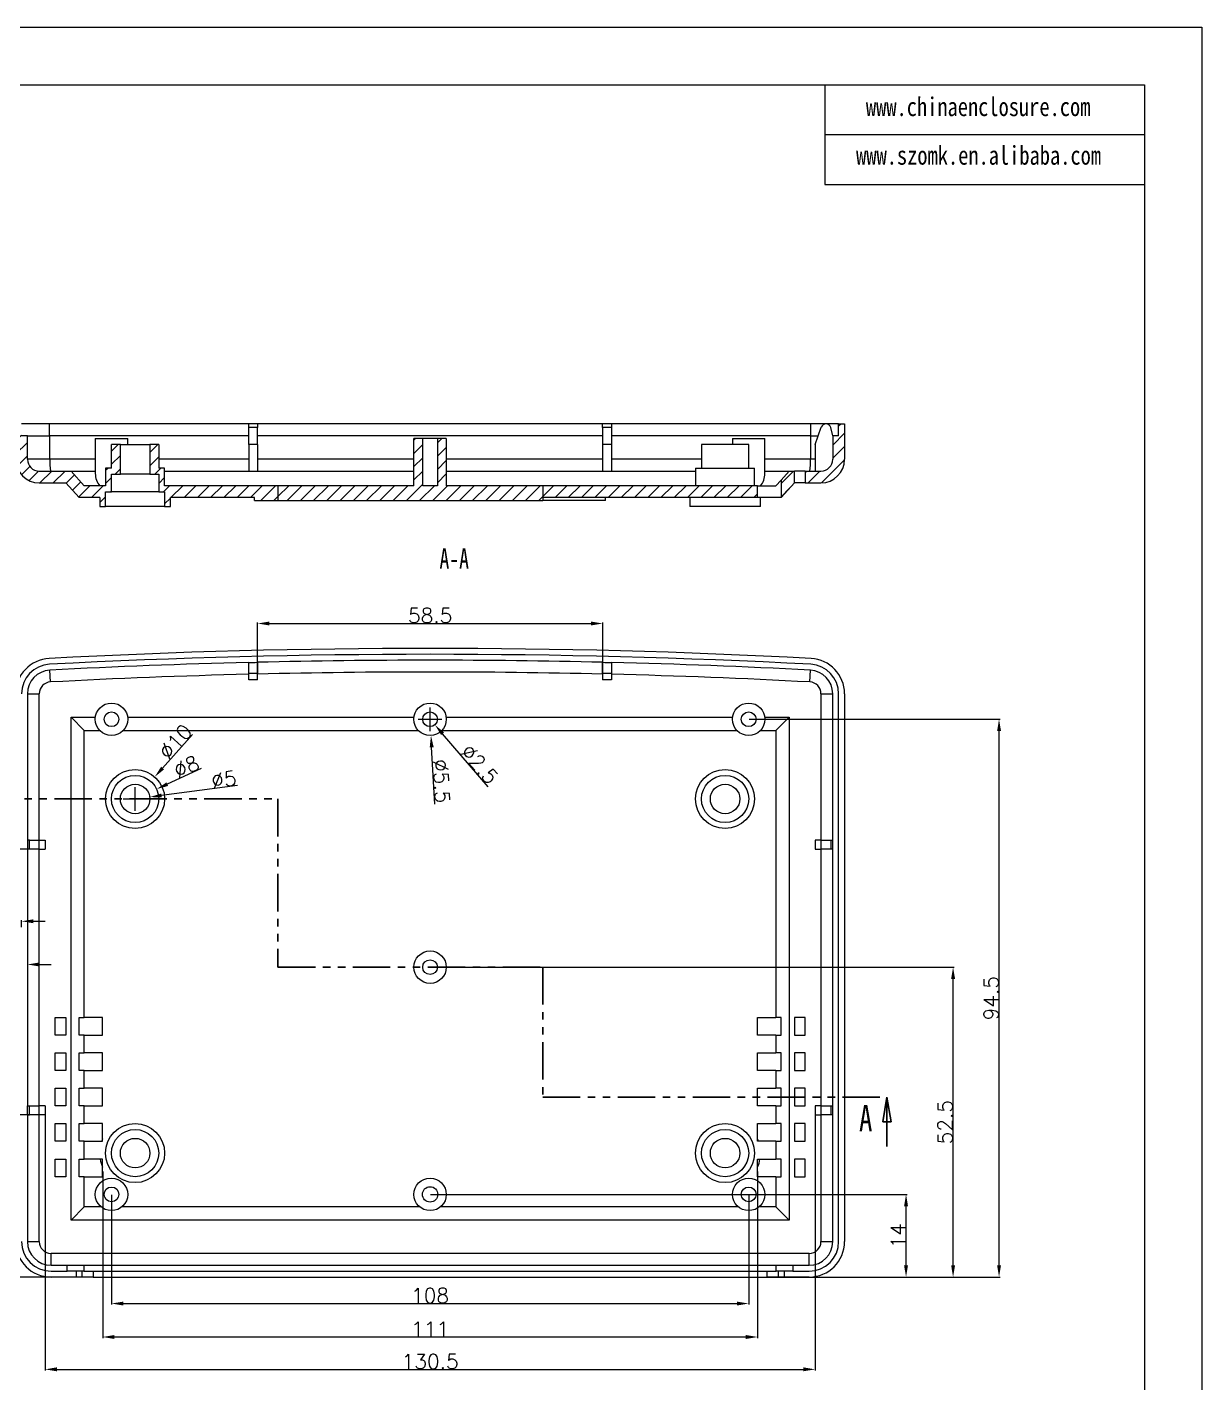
# Model space of a CAD drawing. Header units: inches. Extents: x 1477 to 2707, y 530 to 940.
# Drawn here: x 2508.1 to 2707.3, y 710 to 939.6 of the extents above; entities that cross this region are included whole.
import ezdxf

# ---------------------------------------------------------------- set-up
doc = ezdxf.new("R2010")
doc.units = ezdxf.units.IN
doc.linetypes.add('PHANTOM', pattern=[12.7, 6.35, -1.27, 1.27, -1.27, 1.27, -1.27])
doc.layers.add('文字', color=81, linetype='Continuous')
doc.styles.add('SLDTEXTSTYLE0', font='TXT', dxfattribs={"width": 0.75})
doc.styles.add('SLDTEXTSTYLE3', font='TXT', dxfattribs={"width": 0.7})
doc.styles.get("Standard").update_dxf_attribs({"font": 'txt', "bigfont": 'gbcbig.shx'})
doc.styles.add('宋体', font='', dxfattribs={"width": 0.8, "height": 3.5})
doc.styles.get('宋体').set_extended_font_data('SimSun')
doc.dimstyles.new('2.5', dxfattribs={"dimtxt": 2.5, "dimasz": 2, "dimexe": 0.18, "dimexo": 0.0625, "dimgap": 0.09, "dimtad": 1, "dimzin": 12, "dimdsep": 46, "dimtxsty": 'Standard', "dimcen": 2, "dimadec": 0, "dimazin": 0, "dimtfac": 1, "dimtofl": 0, "dimtmove": 0, "dimatfit": 3, "dimfxl": 1, "dimtolj": 1, "dimtzin": 0, "dimarcsym": 0})

# ---------------------------------------------------------------- blocks, each defined once
blk = doc.blocks.new('_CLOSED')
at = {"color": 0, "linetype": 'ByBlock', "lineweight": -2}
for p, q in [((-1, 0.166667), (0, 0)), ((-1, 0.166667), (-1, -0.166667)), ((0, 0), (-1, -0.166667)), ((0, 0), (-1, 0))]:
    blk.add_line(p, q, dxfattribs=at)
blk = doc.blocks.new('*D174')
at = {"color": 0, "lineweight": -2}
for p, q in [((2576.5, 741.89), (2657.29, 741.89)), ((2657.11, 729.89), (2657.11, 739.89)), ((2630.81, 727.89), (2657.29, 727.89))]:
    blk.add_line(p, q, dxfattribs=at)
at = {"color": 0}
for points in [[(2656.77, 739.89), (2657.44, 739.89), (2657.11, 741.89)], [(2656.77, 729.89), (2657.44, 729.89), (2657.11, 727.89)]]:
    blk.add_solid(points, dxfattribs=at)
at = {"layer": 'Defpoints', "color": 0}
for p in [(2576.44, 741.89), (2657.11, 741.89), (2630.75, 727.89)]:
    blk.add_point(p, dxfattribs=at)
at = {"color": 0, "insert": (2655.77, 734.89), "char_height": 2.5, "attachment_point": 5, "rotation": 90}
blk.add_mtext('\\A1;14', dxfattribs=at)
blk = doc.blocks.new('*D175')
at = {"color": 0, "lineweight": -2}
for p, q in [((2576.5, 780.39), (2665.26, 780.39)), ((2665.08, 729.89), (2665.08, 778.39)), ((2585.67, 727.89), (2665.26, 727.89))]:
    blk.add_line(p, q, dxfattribs=at)
at = {"color": 0}
for points in [[(2664.75, 778.39), (2665.42, 778.39), (2665.08, 780.39)], [(2664.75, 729.89), (2665.42, 729.89), (2665.08, 727.89)]]:
    blk.add_solid(points, dxfattribs=at)
at = {"layer": 'Defpoints', "color": 0}
for p in [(2576.44, 780.39), (2665.08, 780.39), (2585.61, 727.89)]:
    blk.add_point(p, dxfattribs=at)
at = {"color": 0, "insert": (2663.74, 754.14), "char_height": 2.5, "attachment_point": 5, "rotation": 90}
blk.add_mtext('\\A1;52.5', dxfattribs=at)
blk = doc.blocks.new('*D176')
at = {"color": 0, "lineweight": -2}
for p, q in [((2630.5, 822.39), (2673.05, 822.39)), ((2672.87, 729.89), (2672.87, 820.39)), ((2585.67, 727.89), (2673.05, 727.89))]:
    blk.add_line(p, q, dxfattribs=at)
at = {"color": 0}
for points in [[(2672.54, 820.39), (2673.21, 820.39), (2672.87, 822.39)], [(2672.54, 729.89), (2673.21, 729.89), (2672.87, 727.89)]]:
    blk.add_solid(points, dxfattribs=at)
at = {"layer": 'Defpoints', "color": 0}
for p in [(2630.44, 822.39), (2672.87, 822.39), (2585.61, 727.89)]:
    blk.add_point(p, dxfattribs=at)
at = {"color": 0, "insert": (2671.53, 775.14), "char_height": 2.5, "attachment_point": 5, "rotation": 90}
blk.add_mtext('\\A1;94.5', dxfattribs=at)
blk = doc.blocks.new('*D177')
at = {"color": 0, "lineweight": -2}
for p, q in [((2522.44, 741.83), (2522.44, 723.22)), ((2630.44, 741.83), (2630.44, 723.22)), ((2524.44, 723.4), (2628.44, 723.4))]:
    blk.add_line(p, q, dxfattribs=at)
at = {"color": 0}
for points in [[(2524.44, 723.73), (2524.44, 723.07), (2522.44, 723.4)], [(2628.44, 723.73), (2628.44, 723.07), (2630.44, 723.4)]]:
    blk.add_solid(points, dxfattribs=at)
at = {"layer": 'Defpoints', "color": 0}
for p in [(2522.44, 741.89), (2630.44, 741.89), (2630.44, 723.4)]:
    blk.add_point(p, dxfattribs=at)
at = {"color": 0, "insert": (2576.44, 724.74), "char_height": 2.5, "attachment_point": 5}
blk.add_mtext('\\A1;108', dxfattribs=at)
blk = doc.blocks.new('*D178')
at = {"color": 0, "lineweight": -2}
for p, q in [((2520.94, 745.77), (2520.94, 717.55)), ((2631.94, 745.77), (2631.94, 717.55)), ((2629.94, 717.73), (2522.94, 717.73))]:
    blk.add_line(p, q, dxfattribs=at)
at = {"color": 0}
for points in [[(2522.94, 718.07), (2522.94, 717.4), (2520.94, 717.73)], [(2629.94, 718.07), (2629.94, 717.4), (2631.94, 717.73)]]:
    blk.add_solid(points, dxfattribs=at)
at = {"layer": 'Defpoints', "color": 0}
for p in [(2520.94, 745.83), (2631.94, 745.83), (2520.94, 717.73)]:
    blk.add_point(p, dxfattribs=at)
at = {"color": 0, "insert": (2576.44, 719.07), "char_height": 2.5, "attachment_point": 5}
blk.add_mtext('\\A1;111', dxfattribs=at)
blk = doc.blocks.new('*D179')
at = {"color": 0, "lineweight": -2}
for p, q in [((2504.19, 788.16), (2501.17, 788.16)), ((2506.19, 787.19), (2506.19, 788.34)), ((2507.19, 787.19), (2507.19, 788.34)), ((2509.19, 788.16), (2511.19, 788.16))]:
    blk.add_line(p, q, dxfattribs=at)
at = {"color": 0}
for points in [[(2504.19, 788.49), (2504.19, 787.83), (2506.19, 788.16)], [(2509.19, 788.49), (2509.19, 787.83), (2507.19, 788.16)]]:
    blk.add_solid(points, dxfattribs=at)
at = {"layer": 'Defpoints', "color": 0}
for p in [(2506.19, 788.16), (2506.19, 787.13), (2507.19, 787.13)]:
    blk.add_point(p, dxfattribs=at)
at = {"color": 0, "insert": (2501.68, 789.5), "char_height": 2.5, "attachment_point": 5}
blk.add_mtext('\\A1;1', dxfattribs=at)
blk = doc.blocks.new('*D180')
at = {"color": 0, "lineweight": -2}
for p, q in [((2506.19, 783.4), (2506.19, 780.66)), ((2508.19, 783.4), (2508.19, 780.66)), ((2504.19, 780.84), (2500.34, 780.84)), ((2510.19, 780.84), (2512.19, 780.84))]:
    blk.add_line(p, q, dxfattribs=at)
at = {"color": 0}
for points in [[(2504.19, 781.18), (2504.19, 780.51), (2506.19, 780.84)], [(2510.19, 781.18), (2510.19, 780.51), (2508.19, 780.84)]]:
    blk.add_solid(points, dxfattribs=at)
at = {"layer": 'Defpoints', "color": 0}
for p in [(2506.19, 783.46), (2508.19, 783.46), (2506.19, 780.84)]:
    blk.add_point(p, dxfattribs=at)
at = {"color": 0, "insert": (2501.26, 782.18), "char_height": 2.5, "attachment_point": 5}
blk.add_mtext('\\A1;2', dxfattribs=at)
blk = doc.blocks.new('*D181')
at = {"color": 0, "lineweight": -2}
for p, q in [((2511.19, 755.33), (2511.19, 712.07)), ((2641.69, 755.33), (2641.69, 712.07)), ((2513.19, 712.25), (2639.69, 712.25))]:
    blk.add_line(p, q, dxfattribs=at)
at = {"color": 0}
for points in [[(2513.19, 712.59), (2513.19, 711.92), (2511.19, 712.25)], [(2639.69, 712.59), (2639.69, 711.92), (2641.69, 712.25)]]:
    blk.add_solid(points, dxfattribs=at)
at = {"layer": 'Defpoints', "color": 0}
for p in [(2511.19, 755.39), (2641.69, 755.39), (2641.69, 712.25)]:
    blk.add_point(p, dxfattribs=at)
at = {"color": 0, "insert": (2576.44, 713.59), "char_height": 2.5, "attachment_point": 5}
blk.add_mtext('\\A1;130.5', dxfattribs=at)
blk = doc.blocks.new('*D182')
at = {"color": 0, "lineweight": -2}
for p, q in [((2547.19, 829.1), (2547.19, 838.79)), ((2549.19, 838.61), (2603.69, 838.61)), ((2605.69, 829.1), (2605.69, 838.79))]:
    blk.add_line(p, q, dxfattribs=at)
at = {"color": 0}
for points in [[(2549.19, 838.94), (2549.19, 838.28), (2547.19, 838.61)], [(2603.69, 838.94), (2603.69, 838.28), (2605.69, 838.61)]]:
    blk.add_solid(points, dxfattribs=at)
at = {"layer": 'Defpoints', "color": 0}
for p in [(2605.69, 838.61), (2547.19, 829.04), (2605.69, 829.04)]:
    blk.add_point(p, dxfattribs=at)
at = {"color": 0, "insert": (2576.44, 839.95), "char_height": 2.5, "attachment_point": 5}
blk.add_mtext('\\A1;58.5', dxfattribs=at)
blk = doc.blocks.new('*D183')
at = {"color": 0, "lineweight": -2}
for p, q in [((2509.27, 755.39), (2497.18, 755.39)), ((2497.36, 729.89), (2497.36, 753.39)), ((2515.35, 727.89), (2497.18, 727.89))]:
    blk.add_line(p, q, dxfattribs=at)
at = {"color": 0}
for points in [[(2497.03, 753.39), (2497.69, 753.39), (2497.36, 755.39)], [(2497.03, 729.89), (2497.69, 729.89), (2497.36, 727.89)]]:
    blk.add_solid(points, dxfattribs=at)
at = {"layer": 'Defpoints', "color": 0}
for p in [(2497.36, 755.39), (2509.33, 755.39), (2515.41, 727.89)]:
    blk.add_point(p, dxfattribs=at)
at = {"color": 0, "insert": (2496.02, 741.64), "char_height": 2.5, "attachment_point": 5, "rotation": 90}
blk.add_mtext('\\A1;27.5', dxfattribs=at)
blk = doc.blocks.new('*D184')
at = {"color": 0, "lineweight": -2}
for p, q in [((2510.07, 800.39), (2497.18, 800.39)), ((2497.36, 757.39), (2497.36, 798.39)), ((2509.21, 755.39), (2497.18, 755.39))]:
    blk.add_line(p, q, dxfattribs=at)
at = {"color": 0}
for points in [[(2497.03, 798.39), (2497.69, 798.39), (2497.36, 800.39)], [(2497.03, 757.39), (2497.69, 757.39), (2497.36, 755.39)]]:
    blk.add_solid(points, dxfattribs=at)
at = {"layer": 'Defpoints', "color": 0}
for p in [(2497.36, 800.39), (2510.14, 800.39), (2509.27, 755.39)]:
    blk.add_point(p, dxfattribs=at)
at = {"color": 0, "insert": (2496.02, 777.89), "char_height": 2.5, "attachment_point": 5, "rotation": 90}
blk.add_mtext('\\A1;45', dxfattribs=at)
blk = doc.blocks.new('*D185')
at = {"color": 0, "lineweight": -2}
for p, q in [((2574.44, 822.39), (2578.44, 822.39)), ((2576.44, 820.39), (2576.44, 824.39)), ((2577.25, 807.98), (2576.7, 817.65))]:
    blk.add_line(p, q, dxfattribs=at)
at = {"color": 0}
blk.add_solid([(2577.04, 817.66), (2576.37, 817.63), (2576.59, 819.64)], dxfattribs=at)
at = {"layer": 'Defpoints', "color": 0}
for p in [(2576.28, 825.13), (2576.59, 819.64)]:
    blk.add_point(p, dxfattribs=at)
at = {"color": 0, "insert": (2578.37, 811.89), "char_height": 2.5, "attachment_point": 5, "rotation": 273.2313}
blk.add_mtext('\\A1;∅5.5', dxfattribs=at)
blk = doc.blocks.new('*D189')
at = {"color": 0, "lineweight": -2}
for p, q in [((2574.44, 822.39), (2578.44, 822.39)), ((2576.44, 820.39), (2576.44, 824.39)), ((2586.3, 810.96), (2578.56, 819.93))]:
    blk.add_line(p, q, dxfattribs=at)
at = {"color": 0}
blk.add_solid([(2578.81, 820.15), (2578.31, 819.71), (2577.25, 821.44)], dxfattribs=at)
at = {"layer": 'Defpoints', "color": 0}
for p in [(2575.62, 823.33), (2577.25, 821.44)]:
    blk.add_point(p, dxfattribs=at)
at = {"color": 0, "insert": (2584.8, 814.75), "char_height": 2.5, "attachment_point": 5, "rotation": 310.7967}
blk.add_mtext('\\A1;∅2.5', dxfattribs=at)
blk = doc.blocks.new('*D190')
at = {"color": 0, "lineweight": -2}
for p, q in [((2536.14, 819.79), (2531.09, 814.12)), ((2526.44, 806.89), (2526.44, 810.89)), ((2524.44, 808.89), (2528.44, 808.89))]:
    blk.add_line(p, q, dxfattribs=at)
at = {"color": 0}
blk.add_solid([(2530.84, 814.34), (2531.34, 813.89), (2529.76, 812.62)], dxfattribs=at)
at = {"layer": 'Defpoints', "color": 0}
for p in [(2529.76, 812.62), (2523.11, 805.15)]:
    blk.add_point(p, dxfattribs=at)
at = {"color": 0, "insert": (2533.28, 818.59), "char_height": 2.5, "attachment_point": 5, "rotation": 48.3137}
blk.add_mtext('\\A1;∅10', dxfattribs=at)
blk = doc.blocks.new('*D191')
at = {"color": 0, "lineweight": -2}
for p, q in [((2537.66, 814.03), (2531.89, 811.39)), ((2526.44, 806.89), (2526.44, 810.89)), ((2524.44, 808.89), (2528.44, 808.89))]:
    blk.add_line(p, q, dxfattribs=at)
at = {"color": 0}
blk.add_solid([(2531.75, 811.69), (2532.03, 811.09), (2530.07, 810.56)], dxfattribs=at)
at = {"layer": 'Defpoints', "color": 0}
for p in [(2530.07, 810.56), (2522.8, 807.22)]:
    blk.add_point(p, dxfattribs=at)
at = {"color": 0, "insert": (2535.13, 814.35), "char_height": 2.5, "attachment_point": 5, "rotation": 24.6263}
blk.add_mtext('\\A1;∅8', dxfattribs=at)
blk = doc.blocks.new('*D192')
at = {"color": 0, "lineweight": -2}
for p, q in [((2526.44, 806.89), (2526.44, 810.89)), ((2543.8, 811.15), (2530.9, 809.47)), ((2524.44, 808.89), (2528.44, 808.89))]:
    blk.add_line(p, q, dxfattribs=at)
at = {"color": 0}
blk.add_solid([(2530.86, 809.8), (2530.94, 809.14), (2528.92, 809.21)], dxfattribs=at)
at = {"layer": 'Defpoints', "color": 0}
for p in [(2523.96, 808.57), (2528.92, 809.21)]:
    blk.add_point(p, dxfattribs=at)
at = {"color": 0, "insert": (2541.48, 812.2), "char_height": 2.5, "attachment_point": 5, "rotation": 7.4226}
blk.add_mtext('\\A1;∅5', dxfattribs=at)

msp = doc.modelspace()

# ---------------------------------------------------------------- hatches: boundary and pattern name
at = {"linetype": 'Continuous', "lineweight": 0}
h = msp.add_hatch(dxfattribs=at)
h.set_pattern_fill('ANSI31', color=4, scale=0.5, style=0)
edge = h.paths.add_edge_path(flags=0)
edge.add_line((2508.186, 866.431), (2508.186, 870.431))
edge.add_line((2508.186, 870.431), (2507.186, 870.431))
edge.add_line((2507.186, 870.431), (2507.186, 872.431))
edge.add_line((2507.186, 872.431), (2506.186, 872.431))
edge.add_line((2506.186, 872.431), (2506.186, 866.431))
edge.add_arc((2510.186, 866.431), 4, 180, 270)
edge.add_line((2510.186, 862.431), (2514.686, 862.431))
edge.add_line((2514.686, 862.431), (2516.936, 859.931))
edge.add_line((2516.936, 859.931), (2520.436, 859.931))
edge.add_line((2520.436, 859.931), (2520.436, 858.431))
edge.add_line((2520.436, 858.431), (2521.436, 858.431))
edge.add_line((2521.436, 858.431), (2521.436, 860.931))
edge.add_line((2521.436, 860.931), (2522.436, 860.931))
edge.add_line((2522.436, 860.931), (2522.436, 863.931))
edge.add_line((2522.436, 863.931), (2523.936, 863.931))
edge.add_line((2523.936, 863.931), (2523.936, 868.931))
edge.add_line((2523.936, 868.931), (2522.436, 868.931))
edge.add_line((2522.436, 868.931), (2522.436, 864.931))
edge.add_line((2522.436, 864.931), (2521.436, 864.931))
edge.add_line((2521.436, 864.931), (2521.436, 861.931))
edge.add_line((2521.436, 861.931), (2517.827, 861.931))
edge.add_line((2517.827, 861.931), (2515.577, 864.431))
edge.add_line((2515.577, 864.431), (2510.186, 864.431))
edge.add_arc((2510.186, 866.431), 2, 180, 270, ccw=False)
h = msp.add_hatch(dxfattribs=at)
h.set_pattern_fill('ANSI31', color=4, scale=0.5, style=0)
edge = h.paths.add_edge_path(flags=0)
edge.add_line((2639.986, 864.431), (2639.986, 862.431))
edge.add_line((2639.986, 862.431), (2642.686, 862.431))
edge.add_arc((2642.686, 866.431), 4, 270, 360)
edge.add_line((2646.686, 866.431), (2646.686, 872.431))
edge.add_line((2646.686, 872.431), (2645.686, 872.431))
edge.add_line((2645.686, 872.431), (2645.686, 870.431))
edge.add_line((2645.686, 870.431), (2644.686, 870.431))
edge.add_line((2644.686, 870.431), (2644.686, 866.431))
edge.add_arc((2642.686, 866.431), 2, 270, 360, ccw=False)
edge.add_line((2642.686, 864.431), (2639.986, 864.431))
h = msp.add_hatch(dxfattribs=at)
h.set_pattern_fill('ANSI31', color=4, scale=0.5, style=0)
h.paths.add_polyline_path([(2546.686, 859.931), (2546.686, 859.431), (2550.642, 859.431), (2550.642, 861.931), (2531.436, 861.931), (2531.436, 864.931), (2530.436, 864.931), (2530.436, 868.931), (2528.936, 868.931), (2528.936, 863.931), (2530.436, 863.931), (2530.436, 860.931), (2531.436, 860.931), (2531.436, 858.431), (2532.436, 858.431), (2532.436, 859.931)], flags=0)
h = msp.add_hatch(dxfattribs=at)
h.set_pattern_fill('ANSI31', color=4, scale=0.5, style=0)
h.paths.add_polyline_path([(2550.642, 861.931), (2550.642, 859.431), (2595.543, 859.431), (2595.543, 861.931), (2579.186, 861.931), (2579.186, 869.931), (2577.686, 869.931), (2577.686, 861.931), (2575.186, 861.931), (2575.186, 869.931), (2573.686, 869.931), (2573.686, 861.931)], flags=0)
h = msp.add_hatch(dxfattribs=at)
h.set_pattern_fill('ANSI31', color=4, scale=0.5, style=0)
h.paths.add_polyline_path([(2637.296, 864.431), (2635.936, 862.921), (2635.936, 859.931), (2638.186, 862.431), (2638.186, 864.431)], flags=0)
h = msp.add_hatch(dxfattribs=at)
h.set_pattern_fill('ANSI31', color=4, scale=0.5, style=0)
h.paths.add_polyline_path([(2595.543, 859.931), (2631.936, 859.931), (2631.936, 861.931), (2595.543, 861.931)], flags=0)

# ---------------------------------------------------------------- linework, layer by layer
for p, q in [((2127.987, 939.65), (2707.255, 939.65)), ((2707.255, 939.65), (2707.255, 530.067)), ((2142.976, 929.898), (2697.503, 929.898)), ((2643.325, 929.898), (2643.325, 912.967)), ((2697.503, 929.898), (2697.503, 539.819)), ((2643.325, 921.433), (2697.503, 921.433)), ((2643.325, 912.967), (2697.503, 912.967))]:
    msp.add_line(p, q)
at = {"color": 7, "linetype": 'Continuous', "lineweight": 15}
for p, q in [((2511.925, 872.431), (2507.186, 872.431)), ((2511.925, 870.431), (2511.925, 872.431)), ((2640.948, 872.431), (2511.925, 872.431)), ((2547.186, 872.431), (2545.686, 872.431)), ((2547.186, 871.801), (2545.686, 871.815)), ((2545.686, 868.931), (2545.686, 871.815)), ((2547.186, 868.931), (2547.186, 871.801)), ((2607.186, 872.431), (2605.686, 872.431)), ((2607.186, 871.815), (2605.686, 871.801)), ((2605.686, 871.801), (2605.686, 868.931)), ((2607.186, 871.815), (2607.186, 868.931)), ((2640.948, 870.431), (2640.948, 872.431)), ((2645.686, 872.431), (2640.948, 872.431)), ((2641.686, 868.931), (2642.737, 871.873)), ((2644.686, 870.431), (2644.346, 871.794)), ((2645.686, 870.431), (2645.686, 872.431)), ((2645.686, 872.431), (2646.686, 872.431)), ((2646.686, 872.431), (2646.686, 866.431)), ((2508.186, 870.431), (2507.186, 870.431)), ((2508.186, 866.431), (2508.186, 870.431)), ((2508.186, 870.431), (2511.977, 870.431)), ((2511.977, 866.431), (2511.977, 870.431)), ((2545.686, 870.431), (2511.977, 870.431)), ((2519.686, 869.931), (2519.686, 864.032)), ((2519.686, 869.931), (2525.186, 869.931)), ((2522.436, 864.931), (2522.436, 868.931)), ((2523.936, 868.931), (2522.436, 868.931)), ((2523.936, 863.931), (2523.936, 868.931)), ((2523.936, 868.931), (2528.936, 868.931)), ((2525.186, 868.931), (2525.186, 869.931)), ((2528.936, 868.931), (2528.936, 863.931)), ((2530.436, 868.931), (2528.936, 868.931)), ((2530.436, 868.931), (2530.436, 864.931)), ((2547.186, 868.931), (2545.686, 868.931)), ((2545.686, 868.931), (2545.686, 864.431)), ((2605.686, 870.431), (2547.186, 870.431)), ((2547.186, 868.931), (2547.186, 864.431)), ((2573.686, 861.931), (2573.686, 869.931)), ((2575.186, 869.931), (2573.686, 869.931)), ((2575.186, 861.931), (2575.186, 869.931)), ((2577.686, 869.931), (2575.186, 869.931)), ((2577.686, 869.931), (2577.686, 861.931)), ((2579.186, 869.931), (2577.686, 869.931)), ((2579.186, 869.931), (2579.186, 861.931)), ((2607.186, 868.931), (2605.686, 868.931)), ((2605.686, 868.931), (2605.686, 864.431)), ((2640.896, 870.431), (2607.186, 870.431)), ((2607.186, 868.931), (2607.186, 864.431)), ((2622.436, 868.931), (2622.436, 864.931)), ((2630.436, 868.931), (2622.436, 868.931)), ((2627.686, 869.931), (2627.686, 868.931)), ((2627.686, 869.931), (2633.186, 869.931)), ((2630.436, 864.931), (2630.436, 868.931)), ((2633.186, 864.032), (2633.186, 869.931)), ((2640.896, 870.431), (2640.896, 866.431)), ((2640.896, 870.431), (2642.222, 870.431)), ((2641.686, 868.931), (2641.686, 864.431)), ((2644.686, 870.431), (2644.686, 866.431)), ((2645.686, 870.431), (2644.686, 870.431)), ((2511.977, 866.431), (2508.186, 866.431)), ((2510.186, 864.431), (2515.577, 864.431)), ((2515.577, 864.431), (2517.827, 861.931)), ((2515.577, 864.431), (2519.686, 864.431)), ((2521.436, 864.931), (2521.436, 861.931)), ((2522.436, 864.931), (2521.436, 864.931)), ((2522.436, 863.931), (2523.936, 863.931)), ((2522.436, 860.931), (2522.436, 863.931)), ((2528.936, 863.931), (2523.936, 863.931)), ((2528.936, 863.931), (2530.436, 863.931)), ((2531.436, 864.931), (2530.436, 864.931)), ((2530.436, 863.931), (2530.436, 860.931)), ((2531.436, 861.931), (2531.436, 864.931)), ((2531.436, 864.431), (2573.686, 864.431)), ((2579.186, 864.431), (2621.436, 864.431)), ((2621.436, 864.931), (2621.436, 861.931)), ((2621.436, 864.931), (2631.436, 864.931)), ((2631.436, 861.931), (2631.436, 864.931)), ((2633.186, 864.431), (2637.296, 864.431)), ((2635.936, 862.921), (2637.296, 864.431)), ((2637.296, 864.431), (2638.186, 864.431)), ((2638.186, 862.431), (2638.186, 864.431)), ((2639.986, 864.431), (2638.186, 864.431)), ((2639.986, 864.431), (2642.686, 864.431)), ((2639.986, 864.431), (2639.986, 862.431)), ((2510.186, 862.431), (2514.686, 862.431)), ((2514.686, 862.431), (2516.936, 859.931)), ((2521.436, 861.931), (2517.827, 861.931)), ((2550.642, 861.931), (2531.436, 861.931)), ((2550.642, 861.931), (2550.642, 859.431)), ((2573.686, 861.931), (2550.642, 861.931)), ((2577.686, 861.931), (2575.186, 861.931)), ((2595.543, 861.931), (2579.186, 861.931)), ((2631.936, 861.931), (2595.543, 861.931)), ((2595.543, 861.931), (2595.543, 859.931)), ((2631.936, 859.931), (2631.936, 861.931)), ((2631.936, 861.931), (2635.046, 861.931)), ((2635.936, 862.921), (2635.046, 861.931)), ((2635.936, 862.921), (2635.936, 859.931)), ((2635.936, 859.931), (2638.186, 862.431)), ((2639.986, 862.431), (2638.186, 862.431)), ((2639.986, 862.431), (2642.686, 862.431)), ((2520.436, 859.931), (2516.936, 859.931)), ((2520.436, 859.931), (2520.436, 858.431)), ((2521.436, 860.931), (2522.436, 860.931)), ((2521.436, 858.431), (2521.436, 860.931)), ((2530.436, 860.931), (2522.436, 860.931)), ((2530.436, 860.931), (2531.436, 860.931)), ((2531.436, 860.931), (2531.436, 858.431)), ((2532.436, 858.431), (2532.436, 859.931)), ((2546.686, 859.931), (2532.436, 859.931)), ((2546.686, 859.431), (2546.686, 859.931)), ((2546.686, 859.431), (2550.642, 859.431)), ((2550.642, 859.431), (2595.543, 859.431)), ((2631.936, 859.931), (2595.543, 859.931)), ((2595.543, 859.931), (2595.543, 859.431)), ((2606.186, 859.431), (2595.543, 859.431)), ((2606.186, 859.431), (2606.186, 859.931)), ((2620.436, 859.931), (2620.436, 858.431)), ((2635.936, 859.931), (2631.936, 859.931)), ((2632.436, 858.431), (2632.436, 859.931)), ((2520.436, 858.431), (2521.436, 858.431)), ((2531.436, 858.431), (2521.436, 858.431)), ((2531.436, 858.431), (2532.436, 858.431)), ((2632.436, 858.431), (2620.436, 858.431)), ((2512.082, 828.705), (2511.977, 830.702)), ((2547.186, 830.143), (2545.686, 830.148)), ((2545.686, 829.041), (2545.686, 830.148)), ((2547.186, 829.041), (2547.186, 830.143)), ((2607.186, 830.148), (2605.686, 830.143)), ((2605.686, 830.143), (2605.686, 829.041)), ((2607.186, 830.148), (2607.186, 829.041)), ((2640.791, 828.705), (2640.896, 830.702)), ((2547.186, 829.041), (2545.686, 829.041)), ((2607.186, 829.041), (2605.686, 829.041)), ((2508.186, 826.707), (2508.186, 801.888)), ((2508.186, 826.707), (2510.186, 826.707)), ((2510.186, 801.888), (2510.186, 826.707)), ((2642.686, 826.707), (2644.686, 826.707)), ((2642.686, 826.707), (2642.686, 801.888)), ((2644.686, 801.888), (2644.686, 826.707)), ((2645.686, 733.888), (2645.686, 826.707)), ((2646.686, 826.707), (2646.686, 733.888)), ((2515.577, 822.748), (2519.71, 822.748)), ((2515.577, 737.529), (2515.577, 822.748)), ((2515.577, 822.748), (2517.827, 820.498)), ((2525.163, 822.748), (2573.71, 822.748)), ((2579.163, 822.748), (2627.71, 822.748)), ((2633.163, 822.748), (2637.296, 822.748)), ((2637.296, 822.748), (2635.046, 820.498)), ((2637.296, 822.748), (2637.296, 737.529)), ((2517.827, 820.498), (2520.44, 820.498)), ((2517.827, 771.888), (2517.827, 820.498)), ((2524.433, 820.498), (2574.44, 820.498)), ((2578.433, 820.498), (2628.44, 820.498)), ((2632.433, 820.498), (2635.046, 820.498)), ((2635.046, 820.498), (2635.046, 771.888)), ((2508.186, 801.888), (2508.186, 800.388)), ((2508.527, 801.888), (2508.186, 801.888)), ((2508.527, 801.888), (2510.136, 801.888)), ((2508.527, 800.388), (2508.527, 801.888)), ((2510.136, 801.888), (2510.136, 800.388)), ((2510.136, 801.888), (2511.186, 801.888)), ((2511.186, 801.888), (2511.186, 800.388)), ((2641.686, 801.888), (2641.686, 800.388)), ((2642.737, 801.888), (2641.686, 801.888)), ((2642.737, 801.888), (2644.346, 801.888)), ((2642.737, 800.388), (2642.737, 801.888)), ((2644.346, 801.888), (2644.346, 800.388)), ((2644.346, 801.888), (2644.686, 801.888)), ((2644.686, 800.388), (2644.686, 801.888)), ((2508.527, 800.388), (2508.186, 800.388)), ((2508.186, 800.388), (2508.186, 756.888)), ((2510.136, 800.388), (2508.527, 800.388)), ((2510.136, 800.388), (2511.186, 800.388)), ((2510.186, 756.888), (2510.186, 800.388)), ((2641.686, 800.388), (2642.737, 800.388)), ((2642.686, 800.388), (2642.686, 756.888)), ((2644.346, 800.388), (2642.737, 800.388)), ((2644.686, 800.388), (2644.346, 800.388)), ((2644.686, 756.888), (2644.686, 800.388)), ((2512.886, 768.888), (2512.886, 771.888)), ((2512.886, 771.888), (2514.686, 771.888)), ((2514.686, 771.888), (2514.686, 768.888)), ((2516.936, 771.888), (2517.827, 771.888)), ((2516.936, 768.888), (2516.936, 771.888)), ((2520.936, 771.888), (2517.827, 771.888)), ((2520.936, 768.888), (2520.936, 771.888)), ((2631.936, 768.888), (2631.936, 771.888)), ((2631.936, 771.888), (2635.046, 771.888)), ((2635.936, 771.888), (2635.046, 771.888)), ((2635.936, 768.888), (2635.936, 771.888)), ((2638.186, 771.888), (2638.186, 768.888)), ((2639.986, 771.888), (2638.186, 771.888)), ((2639.986, 768.888), (2639.986, 771.888)), ((2514.686, 768.888), (2512.886, 768.888)), ((2517.827, 768.888), (2516.936, 768.888)), ((2517.827, 765.888), (2517.827, 768.888)), ((2517.827, 768.888), (2520.936, 768.888)), ((2635.046, 768.888), (2631.936, 768.888)), ((2635.046, 768.888), (2635.046, 765.888)), ((2635.046, 768.888), (2635.936, 768.888)), ((2638.186, 768.888), (2639.986, 768.888)), ((2512.886, 762.888), (2512.886, 765.888)), ((2512.886, 765.888), (2514.686, 765.888)), ((2514.686, 765.888), (2514.686, 762.888)), ((2516.936, 765.888), (2517.827, 765.888)), ((2516.936, 762.888), (2516.936, 765.888)), ((2520.936, 765.888), (2517.827, 765.888)), ((2520.936, 762.888), (2520.936, 765.888)), ((2631.936, 762.888), (2631.936, 765.888)), ((2631.936, 765.888), (2635.046, 765.888)), ((2635.936, 765.888), (2635.046, 765.888)), ((2635.936, 762.888), (2635.936, 765.888)), ((2639.986, 765.888), (2638.186, 765.888)), ((2638.186, 765.888), (2638.186, 762.888)), ((2639.986, 762.888), (2639.986, 765.888)), ((2514.686, 762.888), (2512.886, 762.888)), ((2517.827, 762.888), (2516.936, 762.888)), ((2517.827, 759.888), (2517.827, 762.888)), ((2517.827, 762.888), (2520.936, 762.888)), ((2635.046, 762.888), (2631.936, 762.888)), ((2635.046, 762.888), (2635.046, 759.888)), ((2635.046, 762.888), (2635.936, 762.888)), ((2638.186, 762.888), (2639.986, 762.888)), ((2512.886, 759.888), (2514.686, 759.888)), ((2512.886, 756.888), (2512.886, 759.888)), ((2514.686, 759.888), (2514.686, 756.888)), ((2516.936, 759.888), (2517.827, 759.888)), ((2516.936, 756.888), (2516.936, 759.888)), ((2520.936, 759.888), (2517.827, 759.888)), ((2520.936, 756.888), (2520.936, 759.888)), ((2631.936, 756.888), (2631.936, 759.888)), ((2631.936, 759.888), (2635.046, 759.888)), ((2635.936, 759.888), (2635.046, 759.888)), ((2635.936, 756.888), (2635.936, 759.888)), ((2638.186, 759.888), (2638.186, 756.888)), ((2639.986, 759.888), (2638.186, 759.888)), ((2639.986, 756.888), (2639.986, 759.888)), ((2508.186, 755.388), (2508.186, 756.888)), ((2508.186, 756.888), (2508.527, 756.888)), ((2508.527, 755.388), (2508.527, 756.888)), ((2508.527, 756.888), (2510.136, 756.888)), ((2510.136, 756.888), (2510.136, 755.388)), ((2511.186, 756.888), (2510.136, 756.888)), ((2511.186, 756.888), (2511.186, 755.388)), ((2514.686, 756.888), (2512.886, 756.888)), ((2517.827, 756.888), (2516.936, 756.888)), ((2517.827, 753.888), (2517.827, 756.888)), ((2517.827, 756.888), (2520.936, 756.888)), ((2635.046, 756.888), (2631.936, 756.888)), ((2635.046, 756.888), (2635.046, 753.888)), ((2635.046, 756.888), (2635.936, 756.888)), ((2638.186, 756.888), (2639.986, 756.888)), ((2641.686, 756.888), (2641.686, 755.388)), ((2642.737, 756.888), (2641.686, 756.888)), ((2642.737, 755.388), (2642.737, 756.888)), ((2642.737, 756.888), (2644.346, 756.888)), ((2644.346, 756.888), (2644.346, 755.388)), ((2644.346, 756.888), (2644.686, 756.888)), ((2644.686, 755.388), (2644.686, 756.888)), ((2508.186, 755.388), (2508.527, 755.388)), ((2508.186, 755.388), (2508.186, 733.888)), ((2510.136, 755.388), (2508.527, 755.388)), ((2511.186, 755.388), (2510.136, 755.388)), ((2510.186, 733.888), (2510.186, 755.388)), ((2512.886, 750.888), (2512.886, 753.888)), ((2512.886, 753.888), (2514.686, 753.888)), ((2514.686, 753.888), (2514.686, 750.888)), ((2516.936, 753.888), (2517.827, 753.888)), ((2516.936, 750.888), (2516.936, 753.888)), ((2520.936, 753.888), (2517.827, 753.888)), ((2520.936, 750.888), (2520.936, 753.888)), ((2631.936, 750.888), (2631.936, 753.888)), ((2631.936, 753.888), (2635.046, 753.888)), ((2635.936, 753.888), (2635.046, 753.888)), ((2635.936, 750.888), (2635.936, 753.888)), ((2639.986, 753.888), (2638.186, 753.888)), ((2638.186, 753.888), (2638.186, 750.888)), ((2639.986, 750.888), (2639.986, 753.888)), ((2641.686, 755.388), (2642.737, 755.388)), ((2642.686, 755.388), (2642.686, 733.888)), ((2644.346, 755.388), (2642.737, 755.388)), ((2644.686, 755.388), (2644.346, 755.388)), ((2644.686, 733.888), (2644.686, 755.388)), ((2514.686, 750.888), (2512.886, 750.888)), ((2517.827, 750.888), (2516.936, 750.888)), ((2517.827, 747.888), (2517.827, 750.888)), ((2517.827, 750.888), (2520.936, 750.888)), ((2635.046, 750.888), (2631.936, 750.888)), ((2635.046, 750.888), (2635.046, 747.888)), ((2635.046, 750.888), (2635.936, 750.888)), ((2638.186, 750.888), (2639.986, 750.888)), ((2512.886, 744.888), (2512.886, 747.888)), ((2512.886, 747.888), (2514.686, 747.888)), ((2514.686, 747.888), (2514.686, 744.888)), ((2516.936, 747.888), (2517.827, 747.888)), ((2516.936, 744.888), (2516.936, 747.888)), ((2520.936, 747.888), (2517.827, 747.888)), ((2520.936, 744.888), (2520.936, 747.888)), ((2631.936, 744.888), (2631.936, 747.888)), ((2631.936, 747.888), (2635.046, 747.888)), ((2635.936, 747.888), (2635.046, 747.888)), ((2635.936, 744.888), (2635.936, 747.888)), ((2639.986, 747.888), (2638.186, 747.888)), ((2638.186, 747.888), (2638.186, 744.888)), ((2639.986, 744.888), (2639.986, 747.888)), ((2514.686, 744.888), (2512.886, 744.888)), ((2517.827, 744.888), (2516.936, 744.888)), ((2517.827, 739.779), (2517.827, 744.888)), ((2517.827, 744.888), (2520.936, 744.888)), ((2635.046, 744.888), (2631.936, 744.888)), ((2635.046, 744.888), (2635.046, 739.779)), ((2635.046, 744.888), (2635.936, 744.888)), ((2638.186, 744.888), (2639.986, 744.888)), ((2515.577, 737.529), (2517.827, 739.779)), ((2520.672, 739.779), (2517.827, 739.779)), ((2574.672, 739.779), (2524.201, 739.779)), ((2628.672, 739.779), (2578.201, 739.779)), ((2635.046, 739.779), (2632.201, 739.779)), ((2637.296, 737.529), (2635.046, 739.779)), ((2637.296, 737.529), (2515.577, 737.529)), ((2508.186, 733.888), (2510.186, 733.888)), ((2642.686, 733.888), (2644.686, 733.888)), ((2512.186, 729.888), (2512.186, 731.888)), ((2640.686, 731.888), (2512.186, 731.888)), ((2640.686, 729.888), (2640.686, 731.888)), ((2512.186, 729.888), (2514.936, 729.888)), ((2512.186, 728.888), (2514.936, 728.888)), ((2514.936, 728.888), (2514.936, 729.888)), ((2514.936, 729.888), (2517.75, 729.888)), ((2517.75, 728.888), (2514.936, 728.888)), ((2516.436, 728.888), (2516.436, 727.888)), ((2517.436, 727.888), (2517.436, 728.888)), ((2517.75, 729.888), (2517.75, 728.888)), ((2517.75, 729.888), (2635.122, 729.888)), ((2517.75, 728.888), (2635.122, 728.888)), ((2519.315, 728.888), (2519.315, 727.888)), ((2633.557, 727.888), (2633.557, 728.888)), ((2635.122, 728.888), (2635.122, 729.888)), ((2635.122, 729.888), (2637.936, 729.888)), ((2637.936, 728.888), (2635.122, 728.888)), ((2635.436, 728.888), (2635.436, 727.888)), ((2636.436, 728.888), (2636.436, 727.888)), ((2637.936, 729.888), (2637.936, 728.888)), ((2637.936, 729.888), (2640.686, 729.888)), ((2637.936, 728.888), (2640.686, 728.888)), ((2516.436, 727.888), (2512.186, 727.888)), ((2517.436, 727.888), (2516.436, 727.888)), ((2519.315, 727.888), (2517.436, 727.888)), ((2519.315, 727.888), (2633.557, 727.888)), ((2635.436, 727.888), (2633.557, 727.888)), ((2636.436, 727.888), (2635.436, 727.888)), ((2640.686, 727.888), (2636.436, 727.888))]:
    msp.add_line(p, q, dxfattribs=at)
at = {"color": 8, "linetype": 'Continuous', "lineweight": 15}
for p, q in [((2519.686, 866.431), (2511.977, 866.431)), ((2545.686, 866.431), (2530.436, 866.431)), ((2573.686, 866.431), (2547.186, 866.431)), ((2605.686, 866.431), (2579.186, 866.431)), ((2622.436, 866.431), (2607.186, 866.431)), ((2640.896, 866.431), (2633.186, 866.431)), ((2641.686, 866.431), (2640.896, 866.431))]:
    msp.add_line(p, q, dxfattribs=at)
at = {"color": 1, "linetype": 'PHANTOM', "lineweight": 30}
for p, q in [((2500.061, 808.888), (2550.642, 808.888)), ((2550.642, 808.888), (2550.642, 780.388)), ((2550.642, 780.388), (2595.543, 780.388)), ((2595.543, 780.388), (2595.543, 758.388)), ((2595.543, 758.388), (2653.878, 758.388))]:
    msp.add_line(p, q, dxfattribs=at)
at = {"color": 7, "linetype": 'Continuous', "lineweight": 30}
msp.add_line((2653.878, 749.988), (2653.878, 758.388), dxfattribs=at)
at = {"color": 7, "linetype": 'Continuous', "lineweight": 15}
for centre, radius in [((2522.436, 822.388), 2.75), ((2576.436, 822.388), 2.75), ((2630.436, 822.388), 2.75), ((2522.436, 822.388), 1.25), ((2630.436, 822.388), 1.25), ((2526.436, 808.888), 5), ((2626.436, 808.888), 5), ((2526.436, 808.888), 4), ((2526.436, 808.888), 2.5), ((2626.436, 808.888), 4), ((2626.436, 808.888), 2.5), ((2576.436, 780.388), 2.75), ((2576.436, 780.388), 1.25), ((2526.436, 748.888), 5), ((2626.436, 748.888), 5), ((2526.436, 748.888), 4), ((2526.436, 748.888), 2.5), ((2626.436, 748.888), 4), ((2626.436, 748.888), 2.5), ((2522.436, 741.888), 2.75), ((2576.436, 741.888), 2.75), ((2630.436, 741.888), 2.75), ((2522.436, 741.888), 1.25), ((2576.436, 741.888), 1.305), ((2630.436, 741.888), 1.25)]:
    msp.add_circle(centre, radius, dxfattribs=at)
msp.add_circle((2576.436, 822.388), 1.25)
for centre, radius, start, end in [((2643.529, 871.59), 0.841, 14.03624, 160.34618), ((2510.186, 866.431), 4, 180, 270), ((2510.186, 866.431), 2, 180, 270), ((2521.618, 865.933), 9.654, 177.03924, 188.9471), ((2631.255, 865.933), 9.654, 351.0529, 2.96076), ((2642.686, 866.431), 2, 270, 0), ((2642.686, 866.431), 4, 270, 0), ((2576.436, -400.377), 1234.766, 87.002737, 92.997263), ((2512.186, 826.707), 6, 92.99726, 180), ((2512.186, 826.707), 5, 92.99726, 180), ((2576.436, -400.377), 1233.766, 87.002737, 92.997263), ((2576.436, -400.377), 1232.766, 91.429329, 92.997263), ((2576.436, -400.377), 1232.766, 88.640408, 91.359592), ((2576.436, -400.377), 1232.766, 87.002737, 88.570671), ((2640.686, 826.707), 5, 0, 87.00274), ((2640.686, 826.707), 6, 0, 87.00274), ((2512.186, 826.707), 4, 92.99726, 180), ((2576.436, -400.377), 1230.766, 91.431652, 92.997263), ((2576.436, -400.377), 1230.766, 88.638198, 91.361802), ((2576.436, -400.377), 1230.766, 87.002737, 88.568348), ((2640.686, 826.707), 4, 0, 87.00274), ((2512.186, 826.707), 2, 92.99726, 180), ((2640.686, 826.707), 2, 0, 87.00274), ((2526.436, 748.888), 6, 156.44354, 160.52878), ((2626.436, 748.888), 6, 19.47122, 23.55646), ((2526.436, 748.888), 6, 189.59407, 203.55646), ((2626.436, 748.888), 6, 336.44354, 350.40593), ((2512.186, 733.888), 6, 180, 270), ((2512.186, 733.888), 5, 180, 270), ((2512.186, 733.888), 4, 180, 270), ((2512.186, 733.888), 2, 180, 270), ((2640.686, 733.888), 6, 270, 0), ((2640.686, 733.888), 5, 270, 0), ((2640.686, 733.888), 4, 270, 0), ((2640.686, 733.888), 2, 270, 0)]:
    msp.add_arc(centre, radius, start, end, dxfattribs=at)
for centre, start_param, end_param in [((2522.436, 864.032), 1.5707963, 2.3288871), ((2630.436, 864.032), 3.9542982, 4.712389)]:
    msp.add_ellipse(centre, major_axis=(0, 3.056), ratio=0.9, start_param=start_param, end_param=end_param, dxfattribs=at)
for points, knots in [([(2545.686, 871.815), (2545.686, 871.916), (2545.686, 872.117), (2545.686, 872.32), (2545.686, 872.432), (2545.686, 872.421), (2545.686, 872.418)], [0, 0, 0, 0, 0.2882106, 0.5766652, 0.865124, 1, 1, 1, 1]), ([(2547.186, 872.417), (2547.186, 872.421), (2547.186, 872.432), (2547.186, 872.318), (2547.186, 872.11), (2547.186, 871.904), (2547.186, 871.801)], [0, 0, 0, 0, 0.1333119, 0.4222663, 0.7110126, 1, 1, 1, 1]), ([(2605.686, 871.801), (2605.686, 871.904), (2605.686, 872.11), (2605.686, 872.317), (2605.686, 872.432), (2605.686, 872.421), (2605.686, 872.417)], [0, 0, 0, 0, 0.2882765, 0.5767972, 0.8653221, 1, 1, 1, 1]), ([(2607.186, 872.418), (2607.186, 872.421), (2607.186, 872.432), (2607.186, 872.32), (2607.186, 872.117), (2607.186, 871.916), (2607.186, 871.815)], [0, 0, 0, 0, 0.1335103, 0.4223986, 0.7110788, 1, 1, 1, 1]), ([(2545.686, 830.148), (2545.686, 830.161), (2545.686, 830.185), (2545.686, 830.232), (2545.686, 830.286), (2545.686, 830.348), (2545.686, 830.416), (2545.686, 830.492), (2545.686, 830.641), (2545.686, 830.884), (2545.686, 831.222), (2545.686, 831.541), (2545.686, 831.755), (2545.686, 831.883), (2545.686, 831.954), (2545.686, 831.997), (2545.686, 832.002), (2545.686, 832.005)], [0, 0, 0, 0, 0.0366616, 0.07243, 0.107655, 0.1427028, 0.1779453, 0.2137479, 0.2504597, 0.3751632, 0.5000765, 0.6245834, 0.7492989, 0.8129236, 0.8745979, 0.9362987, 1, 1, 1, 1]), ([(2547.186, 832.041), (2547.186, 832.04), (2547.186, 832.039), (2547.186, 832.024), (2547.186, 832.001), (2547.186, 831.969), (2547.186, 831.927), (2547.186, 831.876), (2547.186, 831.768), (2547.186, 831.568), (2547.186, 831.243), (2547.186, 830.897), (2547.186, 830.624), (2547.186, 830.435), (2547.186, 830.313), (2547.186, 830.212), (2547.186, 830.166), (2547.186, 830.143)], [0, 0, 0, 0, 0.0366616, 0.07243, 0.107655, 0.1427029, 0.1779453, 0.213748, 0.2504598, 0.3750048, 0.4997606, 0.6244426, 0.7493343, 0.8129497, 0.8746157, 0.936308, 1, 1, 1, 1]), ([(2605.686, 830.143), (2605.686, 830.156), (2605.686, 830.181), (2605.686, 830.229), (2605.686, 830.284), (2605.686, 830.347), (2605.686, 830.417), (2605.686, 830.495), (2605.686, 830.646), (2605.686, 830.896), (2605.686, 831.241), (2605.686, 831.567), (2605.686, 831.786), (2605.686, 831.917), (2605.686, 831.989), (2605.686, 832.034), (2605.686, 832.039), (2605.686, 832.041)], [0, 0, 0, 0, 0.0366616, 0.07243, 0.107655, 0.1427028, 0.1779453, 0.2137479, 0.2504597, 0.3751632, 0.5000765, 0.6245834, 0.7492989, 0.8129236, 0.8745979, 0.9362987, 1, 1, 1, 1]), ([(2607.186, 832.005), (2607.186, 832.004), (2607.186, 832.002), (2607.186, 831.988), (2607.186, 831.966), (2607.186, 831.934), (2607.186, 831.893), (2607.186, 831.843), (2607.186, 831.737), (2607.186, 831.542), (2607.186, 831.224), (2607.186, 830.886), (2607.186, 830.619), (2607.186, 830.434), (2607.186, 830.314), (2607.186, 830.216), (2607.186, 830.171), (2607.186, 830.148)], [0, 0, 0, 0, 0.0366616, 0.07243, 0.107655, 0.1427029, 0.1779453, 0.213748, 0.2504598, 0.3750048, 0.4997606, 0.6244426, 0.7493343, 0.8129497, 0.8746157, 0.936308, 1, 1, 1, 1])]:
    msp.add_open_spline(points, degree=3, knots=knots, dxfattribs=at)
for points in [[(2545.686, 832.005), (2546.186, 832.017), (2546.686, 832.029), (2547.186, 832.041)], [(2605.686, 832.041), (2606.186, 832.029), (2606.686, 832.017), (2607.186, 832.005)]]:
    msp.add_open_spline(points, degree=3, dxfattribs=at)

# ---------------------------------------------------------------- block references
at = {"color": 7, "linetype": 'Continuous', "lineweight": 30, "xscale": 4.199999999999989, "yscale": 4.199999999999989, "zscale": 0.7, "rotation": 90}
msp.add_blockref('_CLOSED', (2653.878, 758.388), dxfattribs=at)

# ---------------------------------------------------------------- texts
at = {"color": 0, "linetype": 'Continuous', "lineweight": 0, "insert": (2580.526, 851.374), "char_height": 3.5, "attachment_point": 2, "style": 'SLDTEXTSTYLE3'}
msp.add_mtext('A-A', dxfattribs=at)
at = {"color": 7, "linetype": 'Continuous', "insert": (2649.136, 757.009), "char_height": 4.445, "attachment_point": 1, "style": 'SLDTEXTSTYLE0'}
msp.add_mtext('A', dxfattribs=at)
at = {"layer": '文字', "color": 0, "char_height": 3.17842, "width": 55.84187, "attachment_point": 1, "style": '宋体'}
for s, insert in [('www.chinaenclosure.com', (2650.305, 927.754)), ('www.szomk.en.alibaba.com', (2648.643, 919.523))]:
    msp.add_mtext(s, dxfattribs=dict(at, insert=insert))

# ---------------------------------------------------------------- dimensions: what is measured, and where the dimension line sits
for base, p1, p2, picture, middle in [((2605.686, 838.61), (2547.186, 829.041), (2605.686, 829.041), '*D182', (2576.436, 839.95)), ((2506.186, 788.16), (2507.186, 787.131), (2506.186, 787.131), '*D179', (2501.68, 789.5))]:
    dim = msp.add_linear_dim(base=base, p1=p1, p2=p2, dimstyle='2.5')
    dim.commit()
    dim.dimension.update_dxf_attribs({"geometry": picture, "text_midpoint": middle})
for p1, p2, picture, middle in [((2576.281, 825.134), (2576.591, 819.643), '*D185', (2578.371, 811.891)), ((2523.111, 805.154), (2529.762, 812.622), '*D190', (2533.282, 818.591)), ((2522.8, 807.222), (2530.073, 810.555), '*D191', (2535.126, 814.346))]:
    dim = msp.add_diameter_dim_2p(p1=p1, p2=p2, dimstyle='2.5')
    dim.commit()
    dim.dimension.update_dxf_attribs({"geometry": picture, "text_midpoint": middle})
for p1, p2, picture, middle in [((2575.62, 823.335), (2577.253, 821.442), '*D189', (2583.788, 813.871)), ((2523.957, 808.565), (2528.916, 809.211), '*D192', (2541.649, 810.87))]:
    dim = msp.add_diameter_dim_2p(p1=p1, p2=p2, dimstyle='2.5')
    dim.commit()
    dim.dimension.update_dxf_attribs({"geometry": picture, "text_midpoint": middle, "dimtype": 163})
dim = msp.add_linear_dim(base=(2672.872, 822.388), p1=(2585.611, 727.888), p2=(2630.436, 822.388), angle=90, dimstyle='2.5')
dim.commit()
dim.dimension.update_dxf_attribs({"geometry": '*D176', "text_midpoint": (2672.872, 775.138), "dimtype": 160})
for base, p1, p2, picture, middle in [((2497.36, 800.388), (2509.269, 755.388), (2510.136, 800.388), '*D184', (2496.02, 777.888)), ((2665.083, 780.388), (2585.611, 727.888), (2576.436, 780.388), '*D175', (2663.743, 754.138)), ((2497.36, 755.388), (2515.412, 727.888), (2509.332, 755.388), '*D183', (2496.02, 741.638)), ((2657.106, 741.888), (2630.748, 727.888), (2576.436, 741.888), '*D174', (2655.766, 734.888))]:
    dim = msp.add_linear_dim(base=base, p1=p1, p2=p2, angle=90, dimstyle='2.5')
    dim.commit()
    dim.dimension.update_dxf_attribs({"geometry": picture, "text_midpoint": middle})
for base, p1, p2, picture, middle in [((2506.186, 780.842), (2508.186, 783.46), (2506.186, 783.46), '*D180', (2501.263, 780.842)), ((2641.686, 712.254), (2511.186, 755.388), (2641.686, 755.388), '*D181', (2576.436, 712.254)), ((2520.936, 717.734), (2631.936, 745.83), (2520.936, 745.83), '*D178', (2576.436, 717.734)), ((2630.436, 723.4), (2522.436, 741.888), (2630.436, 741.888), '*D177', (2576.436, 723.4))]:
    dim = msp.add_linear_dim(base=base, p1=p1, p2=p2, dimstyle='2.5')
    dim.commit()
    dim.dimension.update_dxf_attribs({"geometry": picture, "text_midpoint": middle, "dimtype": 160})

doc.saveas('drawing.dxf')
